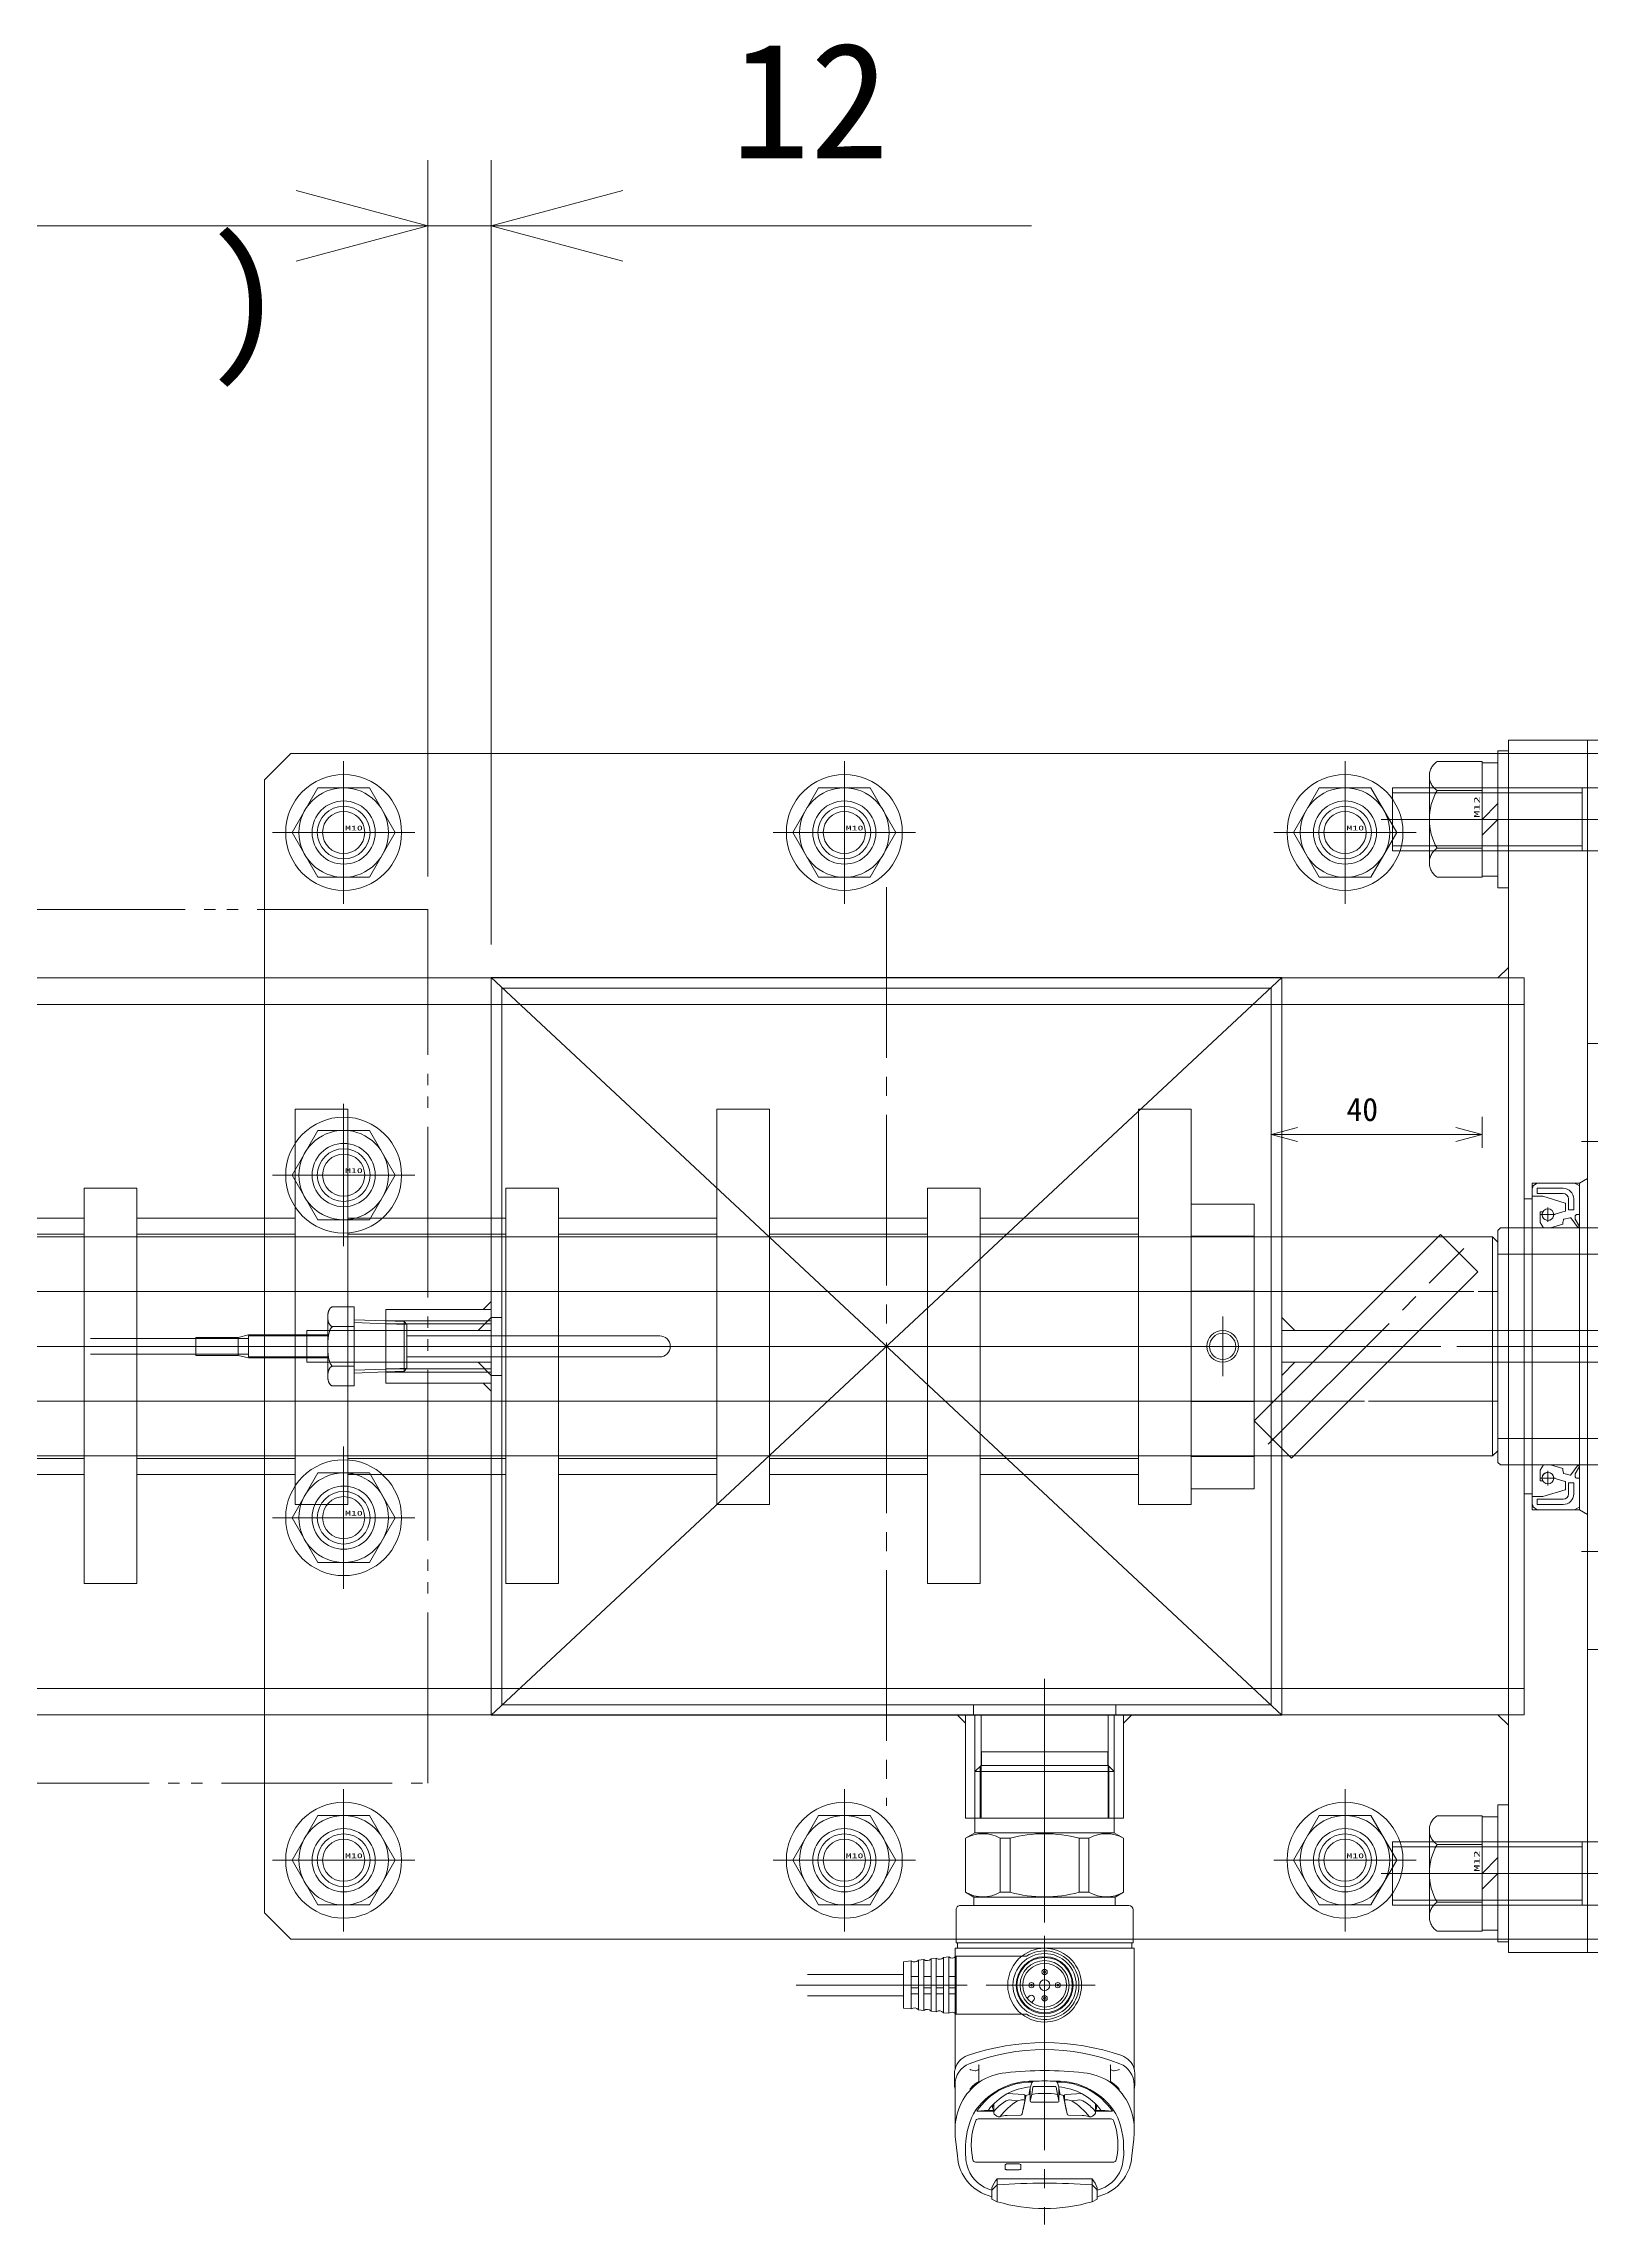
# Model space of a CAD drawing. Units: millimetres at full size. Extents: x -19442 to 19442, y -5866 to 5866.
# Drawn here: x -13911.1 to -13617.4, y 2082.6 to 2496.4 of the extents above; entities that cross this region are included whole.
import ezdxf
from ezdxf.enums import TextEntityAlignment as Align

# ---------------------------------------------------------------- set-up
doc = ezdxf.new("R2010")
doc.units = ezdxf.units.MM
doc.header["$LTSCALE"] = 3.6
doc.linetypes.add('CHAIN2', pattern=[12, 9, -1, 1, -1])
doc.linetypes.add('DOUBLE_CHAIN2', pattern=[12.8, 9, -1, 0.6, -0.6, 0.6, -1])
for name, color, linetype, lineweight in [('0-2_06_PHANTOM', 2, 'DOUBLE_CHAIN2', 9), ('0-3_04_HIDDEN', 7, 'Continuous', 9), ('0-4_05_CENTER', 2, 'CHAIN2', 9), ('0-5_08_DIM', 3, 'Continuous', 9), ('0-6_0', 2, 'Continuous', 9), ('0-7_10_DRAFT', 1, 'Continuous', 9)]:
    doc.layers.add(name, color=color, linetype=linetype, lineweight=lineweight)
doc.styles.add('ＭＳ ゴシック', font='')
doc.styles.get('ＭＳ ゴシック').set_extended_font_data('MS Gothic')

# ---------------------------------------------------------------- blocks, each defined once
blk = doc.blocks.new('A$C16462A1F_1')
at = {"layer": '0-3_04_HIDDEN'}
for p, q in [((-13.5, 2), (-13.5, 0)), ((-13.22, 0), (-13.22, -19.5)), ((-12.058, 0), (-12.058, -19.5)), ((12.059, 0), (12.059, -19.5)), ((13.221, 0), (13.221, -19.5)), ((13.5, 2), (13.5, 0))]:
    blk.add_line(p, q, dxfattribs=at)
at = {"layer": '0-4_05_CENTER'}
blk.add_line((0, -22.833), (0, 6.95), dxfattribs=at)
at = {"layer": '0-6_0', "color": 3}
for points in [[(-15, 0), (-16.5, 0), (-15, -1.5)], [(15, 0), (16.5, 0), (15, -1.5)]]:
    blk.add_lwpolyline(points, close=True, dxfattribs=at)
at = {"layer": '0-6_0', "color": 134}
blk.add_lwpolyline([(-15, 0), (15, 0), (15, -19.5), (-15, -19.5)], close=True, dxfattribs=at)
at = {"layer": '0-7_10_DRAFT'}
blk.add_line((0, 0), (0, -19.5), dxfattribs=at)
blk = doc.blocks.new('A$C134A5B0D_1')
at = {"layer": '0-3_04_HIDDEN'}
for p, q in [((-5.5, 2), (-5.5, 0)), ((-4.864, 0), (-4.864, -20)), ((-4.283, 0), (-4.283, -20)), ((4.283, 0), (4.283, -20)), ((4.864, 0), (4.864, -20)), ((5.5, 2), (5.5, 0))]:
    blk.add_line(p, q, dxfattribs=at)
at = {"layer": '0-4_05_CENTER'}
blk.add_line((0, -21.572), (0, 4.359), dxfattribs=at)
at = {"layer": '0-6_0', "color": 3}
for points in [[(-7, 0), (-8.5, 0), (-7, -1.5)], [(7, 0), (8.5, 0), (7, -1.5)]]:
    blk.add_lwpolyline(points, close=True, dxfattribs=at)
at = {"layer": '0-6_0', "color": 134}
blk.add_lwpolyline([(-7, 0), (7, 0), (7, -20), (-7, -20)], close=True, dxfattribs=at)
blk = doc.blocks.new('A$C757C1326_1')
at = {"layer": '0-3_04_HIDDEN'}
for p, q in [((1318, 112.5), (1285, 112.5)), ((1049, -69.9), (1049, 69.9)), ((1285, 69.9), (1288, 69.9)), ((1288, 69.9), (1288, -69.9)), ((4, 64.9), (1288, 64.9)), ((1298.5, 31), (1300, 31.866)), ((1289.5, 28), (1288, 28)), ((1289.5, -28), (1288, -28)), ((1298.5, -31), (1300, -31.866)), ((4, -64.9), (1288, -64.9)), ((1285, -69.9), (1288, -69.9)), ((1318, -112.5), (1285, -112.5))]:
    blk.add_line(p, q, dxfattribs=at)
for points in [[(1092, 70), (1242, 70), (1242, -70), (1092, -70)], [(1094, 68), (1240, 68), (1240, -68), (1094, -68)], [(1092, 3), (1057, 3), (1057, -3), (1092, -3)], [(1242, 3), (1357, 3), (1357, -3), (1242, -3)]]:
    blk.add_lwpolyline(points, close=True, dxfattribs=at)
for points in [[(1298.5, 31), (1289.5, 31), (1289.5, 0)], [(1298.5, -31), (1289.5, -31), (1289.5, 0)]]:
    blk.add_lwpolyline(points, dxfattribs=at)
for centre in [(1064, 32.5), (1064, -32.5)]:
    blk.add_circle(centre, 6, dxfattribs=at)
at = {"layer": '0-4_05_CENTER'}
for p, q in [((1064, 87.162), (1064, 107.838)), ((1159, 87.162), (1159, 107.838)), ((1254, 87.162), (1254, 107.838)), ((1306.997, 100), (1277.623, 100)), ((1074.338, 97.5), (1053.662, 97.5)), ((1169.338, 97.5), (1148.662, 97.5)), ((1264.338, 97.5), (1243.662, 97.5)), ((1167, 87.159), (1167, -87.159)), ((1064, 22.162), (1064, 42.838)), ((1074.338, 32.5), (1053.662, 32.5)), ((-13.598, 0), (1372.498, 0)), ((1064, -42.838), (1064, -22.162)), ((1074.338, -32.5), (1053.662, -32.5)), ((1064, -107.838), (1064, -87.162)), ((1159, -107.838), (1159, -87.162)), ((1254, -107.838), (1254, -87.162)), ((1074.338, -97.5), (1053.662, -97.5)), ((1169.338, -97.5), (1148.662, -97.5)), ((1264.338, -97.5), (1243.662, -97.5)), ((1306.997, -100), (1277.623, -100))]:
    blk.add_line(p, q, dxfattribs=at)
at = {"layer": '0-6_0', "color": 134}
for p, q in [((9, 69.9), (1285, 69.9)), ((9, -69.9), (1285, -69.9))]:
    blk.add_line(p, q, dxfattribs=at)
at = {"layer": '0-6_0', "color": 3}
for p, q in [((1092, -70), (1242, 70)), ((1092, 70), (1242, -70))]:
    blk.add_line(p, q, dxfattribs=at)
at = {"layer": '0-6_0', "color": 134}
for points in [[(1049, 69.9), (1049, 107.5), (1054, 112.5), (1285, 112.5)], [(1285, -112.5), (1054, -112.5), (1049, -107.5), (1049, -69.9)]]:
    blk.add_lwpolyline(points, dxfattribs=at)
blk.add_lwpolyline([(1300, 115), (1285, 115), (1285, -115), (1300, -115)], close=True, dxfattribs=at)
at = {"layer": '0-6_0', "color": 3}
for points in [[(1285, 69.9), (1283, 69.9), (1285, 71.9)], [(1092, 3), (1089.5, 3), (1092, 5.5)], [(1242, 3), (1244.5, 3), (1242, 5.5)], [(1092, -3), (1089.5, -3), (1092, -5.5)], [(1242, -3), (1244.5, -3), (1242, -5.5)], [(1285, -69.9), (1283, -69.9), (1285, -71.9)]]:
    blk.add_lwpolyline(points, close=True, dxfattribs=at)
at = {"layer": '0-6_0', "color": 134}
for centre in [(1064, 97.5), (1159, 97.5), (1254, 97.5), (1064, -97.5), (1159, -97.5), (1254, -97.5)]:
    blk.add_circle(centre, 6, dxfattribs=at)
at = {"layer": '0-7_10_DRAFT'}
blk.add_line((1298.5, 31), (1298.5, -31), dxfattribs=at)
at = {"layer": '0-3_04_HIDDEN', "rotation": 270}
blk.add_blockref('A$C134A5B0D_1', (1092, 0), dxfattribs=at)
at = {"layer": '0-6_0'}
blk.add_blockref('A$C16462A1F_1', (1197, -70), dxfattribs=at)
blk = doc.blocks.new('10b_1')
at = {"layer": '0-6_0', "color": 134, "linetype": 'CHAIN2'}
for p, q in [((0, -13.512), (0, 13.512)), ((13.512, 0), (-13.512, 0))]:
    blk.add_line(p, q, dxfattribs=at)
at = {"layer": '0-6_0', "color": 134}
for q in [(-9.8, 0), (4.9, 8.487)]:
    blk.add_line((-4.9, 8.487), q, dxfattribs=at)
for points in [[(4.9, -8.487), (9.8, 0), (4.9, 8.487)], [(-9.8, 0), (-4.9, -8.487), (4.9, -8.487)]]:
    blk.add_lwpolyline(points, dxfattribs=at)
for radius in [11, 8.487, 5, 4]:
    blk.add_circle((0, 0), radius, dxfattribs=at)
at = {"layer": '0-7_10_DRAFT', "style": 'ＭＳ ゴシック', "width": 1.8}
blk.add_text('M10', height=0.9164, dxfattribs=at).set_placement((0.256, 0.117), align=Align.BOTTOM_LEFT)
blk = doc.blocks.new('AE2561A0a_1')
at = {"layer": '0-3_04_HIDDEN', "color": 2}
for p, q in [((0, 30.438), (0, 25.1)), ((0.979, 30.989), (0.055, 30.528)), ((0.979, 30.989), (0.055, 30.528)), ((7.969, 31), (1.024, 31)), ((7.969, 31), (1.024, 31)), ((8.05, 29), (3.107, 29)), ((0.1, 25), (0.553, 25)), ((2.673, 25.743), (2.673, 27.095)), ((4.9, 25), (2.736, 25.65)), ((2.74, 27.189), (6.984, 28.494)), ((4.625, 25), (7.375, 25)), ((6, 26.375), (6, 23.625)), ((7.4, 25.52), (6.97, 25.52)), ((7.017, 28.5), (8.9, 28.5)), ((7.5, 23.545), (7.5, 25.42)), ((1.767, 24.416), (2.959, 24.135)), ((1.767, -24.416), (2.959, -24.135)), ((6, -26.375), (6, -23.625)), ((7.5, -23.545), (7.5, -25.42)), ((0, -30.438), (0, -25.1)), ((0.1, -25), (0.553, -25)), ((2.673, -25.743), (2.673, -27.095)), ((4.9, -25), (2.736, -25.65)), ((2.74, -27.189), (6.984, -28.494)), ((4.625, -25), (7.375, -25)), ((7.4, -25.52), (6.97, -25.52)), ((7.017, -28.5), (8.9, -28.5)), ((0.979, -30.989), (0.055, -30.528)), ((0.979, -30.989), (0.055, -30.528)), ((7.969, -31), (1.024, -31)), ((7.969, -31), (1.024, -31)), ((8.05, -29), (3.107, -29))]:
    blk.add_line(p, q, dxfattribs=at)
for points in [[(0, 30.438), (0, 25.1), (0, 22.5)], [(3.107, 30), (8.05, 30), (8.05, 29)], [(8.76, 30.5), (8.724, 30.5), (8.026, 30.982)], [(8.76, 30.5), (8.724, 30.5), (8.026, 30.982)], [(9, 28.6), (9, 30), (8.86, 30.215), (8.86, 30.4)], [(9, 22.5), (9, 28.6), (9, 30), (8.86, 30.215), (8.86, 30.4)], [(2.107, 28), (2.107, 25.885), (1.107, 25.885), (1.107, 28)], [(0.803, 24.75), (0.803, 24.171), (0, 22.775), (0.292, 22.5), (1.649, 24.382)], [(3.049, 24.03), (3.173, 23.491), (3.173, 23.162)], [(3.173, 23.162), (5.5, 22.5), (6.837, 22.5), (7.484, 23.49)], [(0.803, -24.75), (0.803, -24.171), (0, -22.775), (0.292, -22.5), (1.649, -24.382)], [(0, -30.438), (0, -25.1), (0, -22.5)], [(3.049, -24.03), (3.173, -23.491), (3.173, -23.162)], [(3.173, -23.162), (5.5, -22.5), (6.837, -22.5), (7.484, -23.49)], [(9, -22.5), (9, -28.6), (9, -30), (8.86, -30.215), (8.86, -30.4)], [(2.107, -28), (2.107, -25.885), (1.107, -25.885), (1.107, -28)], [(9, -28.6), (9, -30), (8.86, -30.215), (8.86, -30.4)], [(3.107, -30), (8.05, -30), (8.05, -29)], [(8.76, -30.5), (8.724, -30.5), (8.026, -30.982)], [(8.76, -30.5), (8.724, -30.5), (8.026, -30.982)]]:
    blk.add_lwpolyline(points, dxfattribs=at)
for centre in [(6, 25), (6, -25)]:
    blk.add_circle(centre, 1.1, dxfattribs=at)
for centre, radius, start, end in [((0.1, 30.438), 0.1, 116.56505, 180), ((0.1, 30.438), 0.1, 116.56505, 180), ((1.024, 30.9), 0.1, 90, 116.56505), ((1.024, 30.9), 0.1, 90, 116.56505), ((3.107, 28), 2, 90, 180), ((3.107, 28), 1, 90, 180), ((7.969, 30.9), 0.1, 55.38044, 90), ((7.969, 30.9), 0.1, 55.38044, 90), ((8.76, 30.4), 0.1, 0, 90), ((8.76, 30.4), 0.1, 0, 90), ((0.1, 25.1), 0.1, 180, 270), ((0.553, 24.75), 0.25, 0, 90), ((2.773, 27.095), 0.1, 109.21481, 180), ((2.773, 25.743), 0.1, 180, 248.66025), ((6, 25), 1.1, 180, 28.18847), ((7.017, 28.4), 0.1, 90, 109.21481), ((7.4, 25.42), 0.1, 360, 90), ((8.9, 28.6), 0.1, 270, 0), ((1.73, 24.323), 0.1, 67.88461, 144.21845), ((2.902, 23.996), 0.15, 12.98752, 67.88461), ((7.4, 23.545), 0.1, 326.87019, 0), ((0.553, -24.75), 0.25, 270, 0), ((1.73, -24.323), 0.1, 215.78155, 292.11539), ((2.902, -23.996), 0.15, 292.11539, 347.01248), ((6, -25), 1.1, 331.81153, 180), ((7.4, -23.545), 0.1, 360, 33.12981), ((0.1, -25.1), 0.1, 90, 180), ((3.107, -28), 2, 180, 270), ((3.107, -28), 1, 180, 270), ((2.773, -25.743), 0.1, 111.33975, 180), ((2.773, -27.095), 0.1, 180, 250.78519), ((7.017, -28.4), 0.1, 250.78519, 270), ((7.4, -25.42), 0.1, 270, 0), ((8.9, -28.6), 0.1, 360, 90), ((0.1, -30.438), 0.1, 180, 243.43495), ((0.1, -30.438), 0.1, 180, 243.43495), ((1.024, -30.9), 0.1, 243.43495, 270), ((1.024, -30.9), 0.1, 243.43495, 270), ((7.969, -30.9), 0.1, 270, 304.61956), ((7.969, -30.9), 0.1, 270, 304.61956), ((8.76, -30.4), 0.1, 270, 360), ((8.76, -30.4), 0.1, 270, 0)]:
    blk.add_arc(centre, radius, start, end, dxfattribs=at)
at = {"layer": '0-7_10_DRAFT'}
for p, q in [((9, 22.5), (0, 22.5)), ((0, 0), (9, 0)), ((9, -22.5), (0, -22.5))]:
    blk.add_line(p, q, dxfattribs=at)
blk = doc.blocks.new('OP-75722c_1')
at = {"layer": '0-3_04_HIDDEN', "color": 2}
blk.add_arc((0, 0), 7, 218.2132, 321.7868, dxfattribs=at)
at = {"layer": '0-4_05_CENTER'}
for p, q in [((0, -47.12), (0, 9.586)), ((9.36, 0), (-9.36, 0))]:
    blk.add_line(p, q, dxfattribs=at)
at = {"layer": '0-6_0'}
for p, q in [((-5.5, -16.8), (-5.5, -3.464)), ((5.5, -16.8), (5.5, -3.464)), ((5.5, -16.8), (-5.5, -16.8)), ((5.342, -18.175), (-5.356, -18.175)), ((-5.251, -19.175), (-5.356, -18.175)), ((5.227, -19.175), (-5.251, -19.175)), ((5.069, -20.55), (-5.106, -20.55)), ((-5.001, -21.55), (-5.106, -20.55)), ((-1.65, -16.8), (-1.65, -18.175)), ((-1.65, -19.175), (-1.65, -20.55)), ((0.5, -16.8), (0.5, -18.175)), ((0.5, -19.175), (0.5, -20.55)), ((1.65, -16.8), (1.65, -18.175)), ((1.65, -19.175), (1.65, -20.55)), ((5.069, -20.55), (4.954, -21.55)), ((5.342, -18.175), (5.227, -19.175)), ((4.954, -21.55), (-5.001, -21.55)), ((4.796, -22.925), (-4.857, -22.925)), ((-4.752, -23.925), (-4.857, -22.925)), ((4.681, -23.925), (-4.752, -23.925)), ((-1.65, -21.55), (-1.65, -22.925)), ((-1.65, -23.925), (-1.65, -25.3)), ((0.5, -21.55), (0.5, -22.925)), ((0.5, -23.925), (0.5, -25.3)), ((1.65, -21.55), (1.65, -22.925)), ((1.65, -23.925), (1.65, -25.3)), ((4.796, -22.925), (4.681, -23.925)), ((4.522, -25.3), (-4.607, -25.3)), ((-4.45, -26.8), (-4.607, -25.3)), ((-2, -26.8), (-4.45, -26.8)), ((-2, -26.8), (-2, -44.997)), ((-2, -26.8), (2, -26.8)), ((2, -26.8), (2, -44.997)), ((2, -26.8), (4.35, -26.8)), ((4.522, -25.3), (4.35, -26.8))]:
    blk.add_line(p, q, dxfattribs=at)
for centre, radius, start, end in [((0, 0), 7, 321.7868, 218.2132), ((0, 0), 6.5, 327.79579, 212.20421), ((-6.146, -17.563), 1, 322.26274, 49.72547), ((-5.897, -19.938), 1, 322.26274, 49.72547), ((5.865, -19.945), 1, 129.64881, 217.23081), ((6.138, -17.57), 1, 129.64881, 217.23081), ((-5.648, -22.313), 1, 322.26274, 49.72547), ((-5.398, -24.688), 1, 322.26274, 49.72547), ((5.319, -24.695), 1, 129.64881, 217.23081), ((5.592, -22.32), 1, 129.64881, 217.23081)]:
    blk.add_arc(centre, radius, start, end, dxfattribs=at)
blk = doc.blocks.new('HTK1611a_1')
at = {"layer": '0-2_06_PHANTOM'}
for p, q in [((6.03, 5.06), (0, 4.849)), ((0, 4.299), (6.03, 4.51)), ((6.03, 7.506), (6.03, -7.506)), ((6.03, 7.506), (10.03, 7.506)), ((11.029, 5.711), (11.03, -5.629)), ((10.03, 3.753), (6.03, 3.753)), ((28.03, 1.7), (28.03, -1.7)), ((36.03, 1.5), (56.03, 1.5)), ((10.03, -3.753), (6.03, -3.753)), ((36.03, -1.5), (56.03, -1.5)), ((0, -4.849), (6.03, -5.06)), ((0.001, -4.299), (6.03, -4.51)), ((6.03, -7.506), (10.03, -7.506))]:
    blk.add_line(p, q, dxfattribs=at)
for points in [[(11.021, 5.874), (11.015, 5.955), (11.006, 6.035), (10.996, 6.115), (10.984, 6.193), (10.97, 6.271), (10.954, 6.347), (10.936, 6.422), (10.917, 6.496), (10.896, 6.567), (10.873, 6.637), (10.849, 6.705), (10.823, 6.771), (10.796, 6.835), (10.767, 6.897), (10.737, 6.956), (10.706, 7.013), (10.673, 7.067), (10.639, 7.118), (10.604, 7.166), (10.567, 7.212), (10.53, 7.254), (10.492, 7.294), (10.453, 7.33), (10.413, 7.363), (10.372, 7.392), (10.331, 7.419), (10.289, 7.442), (10.246, 7.461), (10.204, 7.477), (10.161, 7.49), (10.117, 7.498), (10.074, 7.504), (10.03, 7.506)], [(10.03, 3.753), (10.074, 3.755), (10.117, 3.76), (10.161, 3.769), (10.204, 3.781), (10.246, 3.797), (10.289, 3.817), (10.331, 3.84), (10.372, 3.866), (10.413, 3.896), (10.453, 3.929), (10.492, 3.965), (10.53, 4.004), (10.567, 4.047), (10.604, 4.092), (10.639, 4.141), (10.673, 4.192), (10.706, 4.246), (10.737, 4.302), (10.767, 4.361), (10.796, 4.423), (10.823, 4.487), (10.849, 4.553), (10.873, 4.621), (10.896, 4.691), (10.917, 4.763), (10.936, 4.836), (10.954, 4.911), (10.97, 4.987), (10.984, 5.065), (10.996, 5.144), (11.006, 5.223), (11.015, 5.303), (11.021, 5.384), (11.026, 5.466), (11.029, 5.547), (11.03, 5.629), (11.029, 5.711), (11.026, 5.793), (11.021, 5.874)], [(11.021, 0.49), (11.015, 0.652), (11.006, 0.812), (10.996, 0.971), (10.984, 1.128), (10.97, 1.284), (10.954, 1.436), (10.936, 1.586), (10.917, 1.733), (10.896, 1.876), (10.873, 2.016), (10.849, 2.153), (10.823, 2.285), (10.796, 2.412), (10.767, 2.535), (10.737, 2.654), (10.706, 2.767), (10.673, 2.875), (10.639, 2.977), (10.604, 3.074), (10.567, 3.165), (10.53, 3.25), (10.492, 3.329), (10.453, 3.401), (10.413, 3.467), (10.372, 3.526), (10.331, 3.579), (10.289, 3.625), (10.246, 3.664), (10.204, 3.696), (10.161, 3.721), (10.117, 3.738), (10.074, 3.749), (10.03, 3.753)], [(10.03, -3.753), (10.074, -3.749), (10.117, -3.738), (10.161, -3.721), (10.204, -3.696), (10.246, -3.664), (10.289, -3.625), (10.331, -3.579), (10.372, -3.526), (10.413, -3.467), (10.453, -3.401), (10.492, -3.329), (10.53, -3.25), (10.567, -3.165), (10.604, -3.074), (10.639, -2.977), (10.673, -2.875), (10.706, -2.767), (10.737, -2.654), (10.767, -2.535), (10.796, -2.412), (10.823, -2.285), (10.849, -2.153), (10.873, -2.016), (10.896, -1.876), (10.917, -1.733), (10.936, -1.586), (10.954, -1.436), (10.97, -1.284), (10.984, -1.128), (10.996, -0.971), (11.006, -0.812), (11.015, -0.652), (11.021, -0.49), (11.026, -0.327), (11.029, -0.164), (11.03, 0), (11.029, 0.164), (11.026, 0.327), (11.021, 0.49)], [(11.03, 2.2), (26.03, 2.2), (28.03, 1.7), (36.03, 1.7), (36.03, -1.7), (28.03, -1.7), (26.03, -2.2), (11.03, -2.2)], [(11.021, -5.384), (11.015, -5.303), (11.006, -5.223), (10.996, -5.144), (10.984, -5.065), (10.97, -4.987), (10.954, -4.911), (10.936, -4.836), (10.917, -4.763), (10.896, -4.691), (10.873, -4.621), (10.849, -4.553), (10.823, -4.487), (10.796, -4.423), (10.767, -4.361), (10.737, -4.302), (10.706, -4.246), (10.673, -4.192), (10.639, -4.141), (10.604, -4.092), (10.567, -4.047), (10.53, -4.004), (10.492, -3.965), (10.453, -3.929), (10.413, -3.896), (10.372, -3.866), (10.331, -3.84), (10.289, -3.817), (10.246, -3.797), (10.204, -3.781), (10.161, -3.769), (10.117, -3.76), (10.074, -3.755), (10.03, -3.753)], [(10.03, -7.506), (10.074, -7.504), (10.117, -7.498), (10.161, -7.49), (10.204, -7.477), (10.246, -7.461), (10.289, -7.442), (10.331, -7.419), (10.372, -7.392), (10.413, -7.363), (10.453, -7.33), (10.492, -7.294), (10.53, -7.254), (10.567, -7.212), (10.604, -7.166), (10.639, -7.118), (10.673, -7.067), (10.706, -7.013), (10.737, -6.956), (10.767, -6.897), (10.796, -6.835), (10.823, -6.771), (10.849, -6.705), (10.873, -6.637), (10.896, -6.567), (10.917, -6.496), (10.936, -6.422), (10.954, -6.347), (10.97, -6.271), (10.984, -6.193), (10.996, -6.115), (11.006, -6.035), (11.015, -5.955), (11.021, -5.874), (11.026, -5.793), (11.029, -5.711), (11.03, -5.629), (11.029, -5.547), (11.026, -5.466), (11.021, -5.384)]]:
    blk.add_lwpolyline(points, dxfattribs=at)
at = {"layer": '0-3_04_HIDDEN', "color": 2}
for p, q in [((-3.97, 4.16), (-3.97, -4.16)), ((-3.468, 4.728), (-3.968, 4.178)), ((-3.968, 4.16), (0, 4.299)), ((-3.47, 4.728), (-3.47, -4.728)), ((0, 4.849), (-3.468, 4.728)), ((-51.97, 2), (-3.97, 2)), ((26.03, 1.5), (36.03, 1.5)), ((-51.97, -2), (-3.97, -2)), ((11.03, -2), (26.03, -2)), ((26.03, -1.5), (36.03, -1.5)), ((-3.968, -4.16), (-3.468, -4.71)), ((-3.968, -4.16), (0.001, -4.299)), ((-3.468, -4.728), (0, -4.849))]:
    blk.add_line(p, q, dxfattribs=at)
blk.add_lwpolyline([(11.029, 2), (26.03, 2), (26.03, -2)], dxfattribs=at)
blk.add_arc((-51.97, 0), 2, 90, 270, dxfattribs=at)
at = {"layer": '0-4_05_CENTER'}
blk.add_line((-55.97, 0), (58.026, 0), dxfattribs=at)
at = {"layer": '0-7_10_DRAFT'}
blk.add_line((0, 4.849), (0, -4.849), dxfattribs=at)
blk = doc.blocks.new('GP-M＊＊Ta_1')
at = {"layer": '0-4_05_CENTER'}
for p, q in [((0, -12.6), (0, 77.091)), ((8.5, 31.7), (-8.5, 31.7))]:
    blk.add_line(p, q, dxfattribs=at)
at = {"layer": '0-6_0'}
for p, q in [((-11.437, 71.355), (-10, 71.893)), ((-10, 72.277), (-9, 72.79)), ((-10, 72.277), (-10, 71.893)), ((-10, 70.158), (-10, 71.893)), ((-9, 72.79), (-9, 68.449)), ((-9, 71.112), (-9, 71.112)), ((9, 72.79), (9, 68.449)), ((10, 72.277), (9, 72.79)), ((10, 72.277), (10, 71.893)), ((10, 70.158), (10, 71.893)), ((11.437, 71.355), (10, 71.893)), ((-9, 68.449), (0, 68.449)), ((0, 68.449), (9, 68.449)), ((4.5, 66.502), (4.5, 65.847)), ((7.2, 66.721), (4.8, 66.721)), ((7.5, 66.502), (7.5, 65.847)), ((-16.898, 60.922), (-16.55, 64.103)), ((13.105, 65.275), (-13.105, 65.275)), ((7.2, 65.628), (4.8, 65.628)), ((7.2, 65.628), (4.8, 65.628)), ((16.898, 60.922), (16.55, 64.103)), ((-17, 59.361), (-17, 51.406)), ((17, 59.361), (17, 51.406)), ((-10.671, 55.623), (-12.871, 55.623)), ((-10.671, 55.411), (-12.871, 55.623)), ((-12.611, 57.072), (12.611, 57.072)), ((-10, 55.623), (-10.671, 55.623)), ((-10, 55.476), (-10.671, 55.411)), ((-9.652, 55.623), (-10, 55.623)), ((-9.652, 55.509), (-10, 55.476)), ((-9.874, 54.797), (-9.81, 54.452)), ((-9.652, 54.23), (-9.652, 55.893)), ((-7.118, 56.427), (-4.522, 56.337)), ((-4.285, 56.136), (-3.777, 53.629)), ((-3.579, 52.828), (-4.093, 55.328)), ((2.526, 53.872), (-2.526, 53.872)), ((3.579, 52.828), (4.093, 55.328)), ((4.285, 56.136), (3.777, 53.629)), ((7.118, 56.427), (4.522, 56.337)), ((9.652, 54.23), (9.652, 55.893)), ((9.652, 55.623), (10, 55.623)), ((9.652, 55.509), (10, 55.476)), ((9.874, 54.797), (9.81, 54.452)), ((10, 55.623), (10.671, 55.623)), ((10, 55.476), (10.671, 55.411)), ((10.671, 55.411), (12.871, 55.623)), ((10.671, 55.623), (12.871, 55.623)), ((-17.1, 48.542), (-17.1, 50.479)), ((-17, 50.587), (-17, 51.406)), ((-12.499, 47.001), (-12.499, 49.966)), ((-4.074, 52.435), (-7, 52.262)), ((-5.154, 53.643), (-6.216, 53.497)), ((-3.774, 52.52), (-3.774, 53.603)), ((-3.681, 52.589), (-3.774, 53.026)), ((-2.865, 52.439), (-3.656, 52.614)), ((-2.912, 52.171), (-2.726, 51.235)), ((-2.726, 53.673), (-2.726, 51.237)), ((-2.425, 52.442), (-2.726, 53.672)), ((-2.726, 51.235), (-2.682, 51.014)), ((-2.682, 51.014), (-2.434, 50.212)), ((-2.425, 52.442), (-2.204, 51.076)), ((2.425, 52.442), (2.204, 51.076)), ((2.425, 52.442), (2.726, 53.672)), ((2.682, 51.014), (2.434, 50.212)), ((2.726, 51.235), (2.682, 51.014)), ((2.726, 53.672), (2.726, 51.235)), ((2.912, 52.171), (2.726, 51.235)), ((2.865, 52.439), (3.656, 52.614)), ((3.681, 52.589), (3.774, 53.026)), ((3.774, 52.52), (3.774, 53.603)), ((4.074, 52.435), (7, 52.262)), ((5.154, 53.643), (6.216, 53.497)), ((12.5, 47.001), (12.5, 49.966)), ((17, 51.406), (17, 50.587)), ((17.1, 48.542), (17.1, 50.479)), ((-17, 47.615), (-17, 24.75)), ((-13.179, 47.95), (-14.045, 47.768)), ((-12.62, 47.748), (-13.058, 47.938)), ((12.62, 47.748), (13.059, 47.938)), ((13.18, 47.95), (14.045, 47.768)), ((17, 47.615), (17, 24.75)), ((2.479, 35.028), (2.086, 34.634)), ((2.934, 33.786), (3.328, 34.179)), ((-16.55, 24.7), (-16.95, 24.7)), ((-16.8, 17.4), (-16.8, 23.65)), ((-16.75, 23.7), (-16.55, 23.7)), ((16.55, 24.7), (-16.55, 24.7)), ((-16.55, 24.7), (-16.55, 23.7)), ((-16.55, 23.7), (16.55, 23.7)), ((16.95, 24.7), (16.55, 24.7)), ((16.55, 24.7), (16.55, 23.7)), ((16.55, 23.7), (16.75, 23.7)), ((16.8, 17.4), (16.8, 23.65)), ((-13.4, 16.6), (-16, 16.6)), ((13.4, 16.6), (-13.4, 16.6)), ((-13.4, 16.6), (-13.4, 15)), ((16, 16.6), (13.4, 16.6)), ((13.4, 16.6), (13.4, 15)), ((-13.4, 15), (-15, 14.076)), ((-15, 3.827), (-15, 14.076)), ((13.4, 15), (-13.4, 15)), ((-8.422, 3.827), (-8.422, 14.076)), ((-8.422, 14.076), (-6.538, 14.076)), ((-6.538, 14.076), (-6.538, 3.827)), ((6.538, 14.076), (6.538, 3.827)), ((6.538, 14.076), (8.422, 14.076)), ((8.422, 14.076), (8.422, 3.827)), ((13.4, 15), (15, 14.076)), ((15, 3.827), (15, 14.076)), ((-13.22, 2.8), (-15, 3.827)), ((-13.221, 0), (13.221, 0)), ((13.22, 2.8), (-13.22, 2.8)), ((-13.22, 0), (-13.22, 2.8)), ((-6.538, 3.827), (-8.422, 3.827)), ((8.422, 3.827), (6.538, 3.827)), ((13.22, 2.8), (15, 3.827)), ((13.22, 2.8), (13.221, 0))]:
    blk.add_line(p, q, dxfattribs=at)
for centre, radius in [((0, 31.7), 6), ((0, 31.7), 5.398), ((0, 31.7), 5.25), ((0, 31.7), 4.65), ((0, 31.7), 4.15), ((0, 34.2), 0.5), ((0, 34.2), 0.203), ((-2.5, 31.7), 0.5), ((-2.5, 31.7), 0.203), ((0, 31.7), 1), ((0, 29.2), 0.5), ((0, 29.2), 0.203), ((2.5, 31.7), 0.5), ((2.5, 31.7), 0.203)]:
    blk.add_circle(centre, radius, dxfattribs=at)
for centre, radius, start, end in [((-8.086, 63.563), 8.482, 113.27384, 176.35457), ((-8.353, 64.19), 6.617, 104.40955, 158.85565), ((-6.448, 73.183), 4.392, 216.03051, 234.48358), ((0, 42.316), 31.775, 73.54641, 106.45359), ((6.448, 73.183), 4.392, 305.51642, 323.96949), ((8.353, 64.19), 6.617, 21.14435, 75.59045), ((8.086, 63.563), 8.482, 3.64543, 66.72616), ((-4.967, 63.486), 10.046, 162.08005, 182.83685), ((-4.5, 72.23), 5.878, 200.64403, 220.03508), ((0.001, 185.207), 115.949, 265.54789, 274.45132), ((4.679, 66.502), 0.179, 126.0666, 180), ((4.8, 66.336), 0.384, 90, 126.0666), ((7.2, 66.336), 0.384, 53.9334, 90), ((7.321, 66.502), 0.179, 0, 53.9334), ((4.5, 72.23), 5.878, 319.96492, 339.35597), ((4.967, 63.486), 10.046, 357.16315, 17.91995), ((-0.035, 62.607), 14.97, 178.5354, 205.81139), ((-0.711, 62.007), 13.2, 167.41217, 200.43885), ((-13.105, 64.775), 0.5, 90, 167.41217), ((4.679, 65.847), 0.179, 180, 233.9334), ((4.8, 66.013), 0.384, 233.9334, 270), ((7.2, 66.013), 0.384, 270, 306.0666), ((7.321, 65.847), 0.179, 306.0666, 0), ((0.711, 62.007), 13.2, 339.56115, 12.58783), ((13.105, 64.775), 0.5, 12.58783, 90), ((0.035, 62.607), 14.97, 334.18861, 1.4646), ((-7.175, 59.501), 9.826, 171.68637, 180.82011), ((-5.991, 59.019), 11.002, 180.42913, 234.21552), ((5.991, 59.019), 11.002, 305.78448, 359.57087), ((7.175, 59.501), 9.826, 359.17989, 8.31363), ((-2.392, 63.041), 13.114, 212.01798, 271.39962), ((-12.611, 57.572), 0.5, 200.43885, 270), ((-2.467, 62.615), 12.534, 213.90404, 270.47334), ((-1.84, 61.999), 11.017, 216.72492, 265.61967), ((-9.291, 54.864), 0.587, 127.97471, 186.57387), ((-9.323, 54.273), 0.577, 124.76881, 151.1454), ((-9.419, 54.503), 0.394, 187.4718, 199.51617), ((-9.149, 55.867), 0.504, 143.02743, 221.86319), ((-8.53, 55.413), 1.271, 88.69607, 143.45983), ((-2.449, 61.53), 9.277, 220.29746, 236.27862), ((-6.929, 61.303), 4.88, 251.20079, 267.78194), ((2.165, 65.064), 13.565, 218.15768, 237.34958), ((-6.489, 55.478), 2, 236.27862, 277.84176), ((-4.53, 56.087), 0.25, 11.46637, 88.00831), ((-4.376, 55.258), 0.292, 13.98093, 37.01951), ((-2.526, 53.672), 0.2, 90.00112, 180), ((2.392, 63.041), 13.114, 268.60038, 327.98202), ((2.467, 62.615), 12.534, 269.52666, 326.09596), ((2.526, 53.672), 0.2, 0, 89.99888), ((1.84, 61.999), 11.017, 274.38033, 323.27508), ((4.376, 55.258), 0.292, 142.98049, 166.01907), ((4.53, 56.087), 0.25, 91.99169, 168.53363), ((-2.165, 65.064), 13.565, 302.65042, 321.84232), ((6.489, 55.478), 2, 262.15824, 303.72138), ((6.929, 61.303), 4.88, 272.21806, 288.79921), ((2.449, 61.53), 9.277, 303.72138, 319.70254), ((8.53, 55.413), 1.271, 36.54017, 91.30393), ((9.149, 55.867), 0.504, 318.13681, 36.97257), ((9.291, 54.864), 0.587, 353.42613, 52.02529), ((9.323, 54.273), 0.577, 28.8546, 55.23119), ((9.419, 54.503), 0.394, 340.48383, 352.5282), ((12.611, 57.572), 0.5, 270, 339.56115), ((-12.751, 50.479), 4.349, 167.68925, 180), ((-12.726, 50.587), 4.274, 180, 248.52622), ((-13.494, 51.731), 0.72, 197.48586, 224.49855), ((-5.898, 59.4), 11.514, 225.22446, 235.01727), ((-12.362, 49.938), 0.141, 126.75994, 168.45598), ((-5.991, 60.319), 12.08, 237.82239, 263.42132), ((-3.408, 59.876), 6.473, 254.35794, 263.5525), ((-4.061, 54.111), 0.671, 263.66231, 282.82016), ((-4.079, 53.024), 0.589, 270.48294, 319.02547), ((-3.952, 53.641), 0.188, 282.16247, 335.20634), ((-3.893, 53.603), 0.12, 339.93516, 12.48534), ((-3.783, 52.784), 0.209, 315.43238, 12.1745), ((-2.634, 52.26), 0.292, 108.4253, 197.82144), ((-2.531, 51.398), 0.469, 114.52076, 129.61373), ((-2.052, 50.331), 0.4, 197.19949, 267.07648), ((-0.012, 66.265), 14.037, 260.10674, 279.99923), ((-2.006, 51.108), 0.2, 189.19693, 271.53215), ((0, 90.447), 40.568, 267.07242, 272.92758), ((0, -23.903), 74.838, 88.46785, 91.53215), ((2.006, 51.108), 0.2, 268.46785, 350.80307), ((2.052, 50.331), 0.4, 272.92352, 342.80051), ((2.634, 52.26), 0.292, 342.17856, 71.5747), ((2.531, 51.398), 0.469, 50.38627, 65.47924), ((3.783, 52.784), 0.209, 167.8255, 224.56762), ((4.079, 53.024), 0.589, 220.97453, 269.51706), ((3.893, 53.603), 0.12, 167.51466, 200.06484), ((3.952, 53.641), 0.188, 204.79366, 257.83753), ((4.061, 54.111), 0.671, 257.17984, 276.33769), ((3.408, 59.876), 6.473, 276.4475, 285.64206), ((5.991, 60.319), 12.08, 276.57868, 302.17761), ((12.362, 49.938), 0.141, 11.54402, 53.24006), ((5.899, 59.4), 11.514, 304.98273, 314.77554), ((13.495, 51.731), 0.72, 315.50145, 342.51414), ((12.726, 50.587), 4.274, 291.47378, 0), ((12.751, 50.479), 4.349, 0, 12.31075), ((-12.751, 48.542), 4.349, 180, 192.31075), ((-13.358, 48.63), 3.781, 195.57133, 250.33379), ((0, 82.936), 39.036, 248.52622, 291.47378), ((-13.981, 47.53), 0.246, 104.89924, 144.26185), ((-13.138, 47.755), 0.2, 66.52325, 101.91432), ((-12.699, 47.564), 0.2, 0, 66.52325), ((-12.058, 47.033), 0.442, 184.19981, 208.80915), ((0, 113.098), 65.198, 263.5049, 276.4951), ((12.059, 47.033), 0.442, 331.19085, 355.80019), ((12.7, 47.564), 0.2, 113.47675, 180), ((13.139, 47.755), 0.2, 78.08568, 113.47675), ((13.982, 47.53), 0.246, 35.73815, 75.10076), ((13.358, 48.63), 3.781, 289.66621, 344.42867), ((12.751, 48.542), 4.349, 347.68925, 0), ((0, 87.174), 44.574, 250.83864, 289.16136), ((2.51, 34.21), 0.6, 135, 315), ((-16.95, 24.75), 0.05, 180, 270), ((-16.75, 23.65), 0.05, 90, 180), ((16.75, 23.65), 0.05, 0, 90), ((16.95, 24.75), 0.05, 270, 0), ((-16, 17.4), 0.8, 180, 270), ((16, 17.4), 0.8, 270, 0), ((-11.711, 8.264), 6.678, 60.49588, 119.50412), ((0, -10.172), 25.115, 74.90981, 105.09019), ((11.711, 8.264), 6.678, 60.49588, 119.50412), ((-11.711, 9.64), 6.678, 240.49588, 299.50412), ((0, 28.076), 25.115, 254.90981, 285.09019), ((11.711, 9.64), 6.678, 240.49588, 299.50412)]:
    blk.add_arc(centre, radius, start, end, dxfattribs=at)
at = {"layer": '0-7_10_DRAFT'}
for p, q in [((-13.22, 0), (-13.22, -8.838)), ((-12.201, 0), (-12.201, -9.858)), ((12.2, -9.858), (12.2, 0)), ((13.22, 0), (13.22, -8.838)), ((-12.058, -10), (-13.22, -8.838)), ((13.221, -8.838), (-13.22, -8.838)), ((-12, -10), (12, -10)), ((12, -10), (12, -12.6)), ((12, -10), (12.058, -10)), ((12.058, -10), (13.22, -8.838)), ((12, -12.6), (-12, -12.6))]:
    blk.add_line(p, q, dxfattribs=at)
blk.add_lwpolyline([(-12.058, -10), (-12, -10), (-12, -12.6)], dxfattribs=at)
blk = doc.blocks.new('A$C7CA06694_1')
at = {"layer": '0-3_04_HIDDEN'}
for p in [(1067, 32.5), (1067, -32.5)]:
    blk.add_blockref('10b_1', p, dxfattribs=at)
at = {"layer": '0-3_04_HIDDEN', "xscale": -1}
for name, p in [('AE2561A0a_1', (1301.5, 0)), ('HTK1611a_1', (1075, 0))]:
    blk.add_blockref(name, p, dxfattribs=at)
at = {"layer": '0-6_0'}
for name, p in [('A$C757C1326_1', (3, 0)), ('10b_1', (1067, 97.5)), ('10b_1', (1162, 97.5)), ('10b_1', (1257, 97.5)), ('10b_1', (1067, -97.5)), ('10b_1', (1162, -97.5)), ('10b_1', (1257, -97.5))]:
    blk.add_blockref(name, p, dxfattribs=at)
for name, p, rotation in [('GP-M＊＊Ta_1', (1200, -89.5), 180), ('OP-75722c_1', (1200, -121.2), 270)]:
    blk.add_blockref(name, p, dxfattribs=dict(at, rotation=rotation))
blk = doc.blocks.new('A$C5D2D39D7_1')
at = {"layer": '0-4_05_CENTER'}
for p, q in [((-142.5, 87.162), (-142.5, 107.838)), ((-47.5, 87.162), (-47.5, 107.838)), ((47.5, 87.162), (47.5, 107.838)), ((-132.162, 97.5), (-152.838, 97.5)), ((-37.162, 97.5), (-57.838, 97.5)), ((57.838, 97.5), (37.162, 97.5)), ((-142.5, 22.162), (-142.5, 42.838)), ((-152.838, 32.5), (-132.162, 32.5)), ((-142.5, -42.838), (-142.5, -22.162)), ((-152.838, -32.5), (-132.162, -32.5)), ((-142.5, -107.838), (-142.5, -87.162)), ((-47.5, -107.838), (-47.5, -87.162)), ((47.5, -107.838), (47.5, -87.162)), ((-132.162, -97.5), (-152.838, -97.5)), ((-37.162, -97.5), (-57.838, -97.5)), ((57.838, -97.5), (37.162, -97.5))]:
    blk.add_line(p, q, dxfattribs=at)
blk = doc.blocks.new('A$C038C65EF_1')
at = {"layer": '0-3_04_HIDDEN'}
for p, q in [((-180, 101.5), (-165, 101.5)), ((-180, 88.5), (-165, 88.5)), ((-165, 82.6), (-168, 82.6)), ((-168, -82.6), (-168, 82.6)), ((-15, 82.6), (-12, 82.6)), ((-12, -82.6), (-12, 82.6)), ((-168, 77.6), (-12, 77.6)), ((-12, 44.891), (0, 44.891)), ((-12, 43.641), (0, 43.641)), ((-12, 34.141), (0, 34.141)), ((-168, 31), (-180, 31)), ((-12, 32.891), (0, 32.891)), ((-168, -31), (-180, -31)), ((-12, -32.891), (0, -32.891)), ((-12, -34.141), (0, -34.141)), ((-12, -43.641), (0, -43.641)), ((-12, -44.891), (0, -44.891)), ((-168, -77.6), (-12, -77.6)), ((-165, -82.6), (-168, -82.6)), ((-15, -82.6), (-12, -82.6))]:
    blk.add_line(p, q, dxfattribs=at)
at = {"layer": '0-4_05_CENTER'}
for p, q in [((-22.366, 100), (7.26, 100)), ((-157.634, 95), (-187.26, 95)), ((-16.143, 38.891), (4.119, 38.891)), ((6, 0), (-186.302, 0)), ((-16.143, -38.891), (4.119, -38.891)), ((-22.366, -100), (7.26, -100))]:
    blk.add_line(p, q, dxfattribs=at)
at = {"layer": '0-6_0', "color": 134}
for p, q in [((-15, 82.6), (-165, 82.6)), ((-135, 63.275), (-45, 63.275)), ((-135, 59.445), (-45, 59.445)), ((-150, -48.275), (-150, 48.275)), ((-30, 48.275), (-30, -48.275)), ((-45, -59.445), (-135, -59.445)), ((-45, -63.275), (-135, -63.275)), ((-15, -82.6), (-165, -82.6))]:
    blk.add_line(p, q, dxfattribs=at)
for points in [[(-180, 115), (-165, 115), (-165, -90), (-180, -90)], [(-15, -115), (0, -115), (0, 115), (-15, 115)]]:
    blk.add_lwpolyline(points, close=True, dxfattribs=at)
at = {"layer": '0-6_0', "color": 3}
for points in [[(-165, 82.6), (-163, 82.6), (-163, 82.6), (-165, 84.6)], [(-15, 82.6), (-17, 82.6), (-17, 82.6), (-15, 84.6)], [(-165, -82.6), (-163, -82.6), (-163, -82.6), (-165, -84.6)], [(-15, -82.6), (-17, -82.6), (-17, -82.6), (-15, -84.6)]]:
    blk.add_lwpolyline(points, close=True, dxfattribs=at)
at = {"layer": '0-6_0', "color": 134}
for centre, start, end in [((-135, 48.275), 90, 180), ((-45, 48.275), 0, 90), ((-135, 44.445), 90, 180), ((-45, 44.445), 0, 90), ((-135, -44.445), 180, 270), ((-45, -44.445), 270, 0), ((-135, -48.275), 180, 270), ((-45, -48.275), 270, 0)]:
    blk.add_arc(centre, 15, start, end, dxfattribs=at)
blk = doc.blocks.new('A$C501748FC_1')
at = {"layer": '0-3_04_HIDDEN'}
for p, q in [((-301, 20.785), (-301, -20.785)), ((-300, 17.5), (-2, 17.5)), ((-300, -17.5), (-2, -17.5))]:
    blk.add_line(p, q, dxfattribs=at)
at = {"layer": '0-3_04_HIDDEN', "color": 3}
for p, q in [((-317.892, 10.392), (-1548, 10.392)), ((-318.679, 10.392), (-304.537, 10.392)), ((-303.75, 10.392), (-300, 10.392)), ((-338.677, -10.392), (-1548, -10.392)), ((-339.463, -10.392), (-325.321, -10.392)), ((-324.534, -10.392), (-300, -10.392))]:
    blk.add_line(p, q, dxfattribs=at)
at = {"layer": '0-3_04_HIDDEN'}
for points in [[(-1548, 20.785), (-301, 20.785), (-300, 19.785), (-300, -19.785), (-301, -20.785), (-1548, -20.785), (-1550, -18.785), (-1550, 18.785)], [(-339.142, -21.213), (-303.787, 14.142), (-310.858, 21.213), (-346.213, -14.142)]]:
    blk.add_lwpolyline(points, close=True, dxfattribs=at)
at = {"layer": '0-4_05_CENTER'}
for p, q in [((-343.562, -18.562), (-306.438, 18.562)), ((-1560, 0), (4.867, 0))]:
    blk.add_line(p, q, dxfattribs=at)
blk = doc.blocks.new('M6tz_1')
at = {"layer": '0-3_04_HIDDEN'}
for radius in [3, 2.5]:
    blk.add_circle((0, 0), radius, dxfattribs=at)
at = {"layer": '0-4_05_CENTER'}
for p, q in [((0, -5.676), (0, 5.676)), ((5.676, 0), (-5.676, 0))]:
    blk.add_line(p, q, dxfattribs=at)
blk = doc.blocks.new('A$C1E3E77FD_1')
at = {"layer": '0-3_04_HIDDEN'}
for p, q in [((-20.9, 0), (-20.9, -12)), ((-10.45, 0), (-10.45, -12)), ((10.45, 0), (10.45, -12)), ((20.9, 0), (20.9, -12))]:
    blk.add_line(p, q, dxfattribs=at)
blk.add_lwpolyline([(-27, 0), (-27, -12), (27, -12), (27, 0)], close=True, dxfattribs=at)
at = {"layer": '0-7_10_DRAFT'}
blk.add_line((0, 0), (0, -12), dxfattribs=at)
at = {"layer": '0-3_04_HIDDEN'}
blk.add_blockref('M6tz_1', (0, -6), dxfattribs=at)
blk = doc.blocks.new('A$C34C55DE4_1')
at = {"layer": '0-3_04_HIDDEN'}
for p, q in [((-30, 21.3), (0, 21.3)), ((-30, -21.3), (0, -21.3))]:
    blk.add_line(p, q, dxfattribs=at)
blk.add_lwpolyline([(-30, -24.3), (0, -24.3), (0, 24.3), (-30, 24.3)], close=True, dxfattribs=at)
at = {"layer": '0-7_10_DRAFT'}
blk.add_line((-30, 0), (0, 0), dxfattribs=at)
blk = doc.blocks.new('SNCS-HN-V35.0-D45-L25.5a_1')
at = {"layer": '0-3_04_HIDDEN', "color": 2}
for points in [[(-25.5, 17.5), (0, 17.5), (0, 22), (-0.5, 22.5), (-25, 22.5), (-25.5, 22)], [(-25.5, -17.5), (0, -17.5), (0, -22), (-0.5, -22.5), (-25, -22.5), (-25.5, -22)]]:
    blk.add_lwpolyline(points, close=True, dxfattribs=at)
at = {"layer": '0-7_10_DRAFT'}
blk.add_line((-25.5, 0), (0, 0), dxfattribs=at)
blk = doc.blocks.new('A$C5507311E_1')
at = {"layer": '0-3_04_HIDDEN'}
for p, q in [((-20.785, -10), (-20.785, 0)), ((20.785, -10), (20.785, 0))]:
    blk.add_line(p, q, dxfattribs=at)
at = {"layer": '0-3_04_HIDDEN', "color": 3}
for p, q in [((-10.392, -10), (-10.392, 0)), ((10.392, -10), (10.392, 0))]:
    blk.add_line(p, q, dxfattribs=at)
at = {"layer": '0-6_0', "color": 134}
blk.add_line((0, -10), (0, 0), dxfattribs=at)
blk.add_lwpolyline([(-45, 0), (-45, -10), (30, -10), (30, 0)], close=True, dxfattribs=at)
blk = doc.blocks.new('A$C00420161_1')
at = {"layer": '0-3_04_HIDDEN'}
for p, q in [((-20.785, 0), (-20.785, 10)), ((20.785, 0), (20.785, 10))]:
    blk.add_line(p, q, dxfattribs=at)
at = {"layer": '0-3_04_HIDDEN', "color": 3}
for p, q in [((-10.392, 0), (-10.392, 10)), ((10.392, 0), (10.392, 10))]:
    blk.add_line(p, q, dxfattribs=at)
at = {"layer": '0-6_0', "color": 134}
blk.add_lwpolyline([(-45, 10), (-45, 0), (30, 0), (30, 10)], close=True, dxfattribs=at)
at = {"layer": '0-7_10_DRAFT'}
blk.add_line((0, 0), (0, 10), dxfattribs=at)
blk = doc.blocks.new('A$C724029F7_1')
at = {"layer": '0-3_04_HIDDEN'}
for name, p, rotation in [('A$C5507311E_1', (-518.213, 0), 270), ('A$C5507311E_1', (-438.213, 0), 270), ('A$C5507311E_1', (-358.213, 0), 270), ('A$C00420161_1', (-558.213, 0), 90), ('A$C00420161_1', (-478.213, 0), 90), ('A$C00420161_1', (-398.213, 0), 90), ('A$C1E3E77FD_1', (-346.213, 0), 270)]:
    blk.add_blockref(name, p, dxfattribs=dict(at, rotation=rotation))
for name, p in [('A$C501748FC_1', (0, 0)), ('A$C34C55DE4_1', (-568.213, 0)), ('A$C34C55DE4_1', (-528.213, 0)), ('A$C34C55DE4_1', (-488.213, 0)), ('A$C34C55DE4_1', (-448.213, 0)), ('A$C34C55DE4_1', (-408.213, 0)), ('A$C34C55DE4_1', (-368.213, 0)), ('SNCS-HN-V35.0-D45-L25.5a_1', (-274.5, 0))]:
    blk.add_blockref(name, p, dxfattribs=at)
blk = doc.blocks.new('M12Nza_1_1_1')
at = {"layer": '0-2_06_PHANTOM', "color": 7}
for p, q in [((-10.95, 5), (-10.95, 13.533)), ((-8.213, 15), (8.212, 15)), ((-5.475, 5), (-5.475, 13.533)), ((5.475, 5), (5.475, 13.533)), ((10.95, 13.533), (10.95, 5)), ((10.95, 5), (-10.95, 5)), ((-10.75, 2), (-10.75, 5)), ((0, 2), (-3, 5)), ((0, 5), (3, 2)), ((10.75, 5), (10.75, 2))]:
    blk.add_line(p, q, dxfattribs=at)
at = {"layer": '0-2_06_PHANTOM', "color": 7, "linetype": 'CHAIN2'}
blk.add_line((0, 0), (0, 15), dxfattribs=at)
at = {"layer": '0-2_06_PHANTOM', "color": 7}
blk.add_lwpolyline([(-13, 2), (13, 2), (13, 0), (-13, 0)], close=True, dxfattribs=at)
for centre, radius, start, end in [((-8.213, 11.712), 3.288, 33.626, 146.374), ((0, 4.05), 10.95, 60, 120), ((8.212, 11.712), 3.288, 33.626, 146.374)]:
    blk.add_arc(centre, radius, start, end, dxfattribs=at)
at = {"layer": '0-7_10_DRAFT', "style": 'ＭＳ ゴシック', "width": 1.8}
blk.add_text('M12', height=1.1, dxfattribs=at).set_placement((0.31, 5.093), align=Align.BOTTOM_LEFT)
blk = doc.blocks.new('A$C1EEF0FFA_1')
at = {"layer": '0-6_0', "color": 134}
for p, q in [((-10.97, 13), (10.97, 13)), ((-10.97, 5), (-10.97, 13)), ((-5.485, 5), (-5.485, 13)), ((5.485, 5), (5.485, 13)), ((10.97, 5), (10.97, 13)), ((-10.97, 5), (10.97, 5)), ((-10.75, 5), (-10.75, 2)), ((0, 2), (-3, 5)), ((0, 5), (3, 2)), ((10.75, 2), (10.75, 5)), ((-13, 2), (13, 2)), ((-13, 2), (-13, 0)), ((-13, 0), (13, 0)), ((-6, -55), (-6, 0)), ((6, -55), (6, 0)), ((13, 0), (13, 2)), ((-6, -19), (6, -19)), ((-5.053, -55), (-5.053, -19)), ((5.053, -55), (5.053, -19)), ((-6, -55), (6, -55))]:
    blk.add_line(p, q, dxfattribs=at)
at = {"layer": '0-6_0', "color": 134, "linetype": 'CHAIN2'}
blk.add_line((0, -57.157), (0, 15.24), dxfattribs=at)
at = {"layer": '0-7_10_DRAFT', "style": 'ＭＳ ゴシック', "width": 1.8}
blk.add_text('BT-M12x60L,SW,PW', height=0.2199, dxfattribs=at).set_placement((6.421, 12.658), align=Align.BOTTOM_LEFT)
blk = doc.blocks.new('A$C33B27836_1')
at = {"layer": '0-3_04_HIDDEN', "color": 3}
for p, q in [((0, 57.5), (3, 57.5)), ((0, -57.5), (3, -57.5))]:
    blk.add_line(p, q, dxfattribs=at)
at = {"layer": '0-4_05_CENTER'}
for p, q in [((-7.072, 100), (9.943, 100)), ((-7.072, -100), (9.943, -100))]:
    blk.add_line(p, q, dxfattribs=at)
at = {"layer": '0-6_0', "color": 3}
blk.add_lwpolyline([(0, 115), (3, 115), (3, -115), (0, -115)], close=True, dxfattribs=at)
at = {"layer": '0-7_10_DRAFT'}
blk.add_line((0, 0), (3, 0), dxfattribs=at)
blk = doc.blocks.new('A$C52611A06_1')
at = {"layer": '0-3_04_HIDDEN'}
blk.add_blockref('A$C724029F7_1', (283, 0), dxfattribs=at)
at = {"layer": '0-6_0'}
for name, p, rotation in [('A$C1EEF0FFA_1', (18, 100), 270), ('M12Nza_1_1_1', (-15, 100), 90), ('A$C038C65EF_1', (3, 0), 180), ('A$C1EEF0FFA_1', (18, -100), 270), ('M12Nza_1_1_1', (-15, -100), 90)]:
    blk.add_blockref(name, p, dxfattribs=dict(at, rotation=rotation))
at = {"layer": '0-6_0', "xscale": -1}
blk.add_blockref('A$C33B27836_1', (3, 0), dxfattribs=at)
blk = doc.blocks.new('_Open30')
at = {"layer": '0-5_08_DIM', "color": 4}
blk.add_line((0, 0), (-1, 0), dxfattribs=at)
blk.add_lwpolyline([(-1, 0.26795), (0, 0), (-1, -0.26795)], dxfattribs=at)

msp = doc.modelspace()

# ---------------------------------------------------------------- linework, layer by layer
at = {"layer": '0-2_06_PHANTOM', "color": 4}
msp.add_lwpolyline([(-13838.172, 2332.087), (-14338.172, 2332.087), (-14338.172, 2166.287), (-13838.172, 2166.287)], close=True, dxfattribs=at)
at = {"layer": '0-5_08_DIM'}
for p, q in [((-13838.172, 2338.337), (-13838.172, 2474.28)), ((-13838.172, 2338.337), (-13838.172, 2474.28)), ((-13826.172, 2325.437), (-13826.172, 2474.28)), ((-14313.172, 2461.78), (-13863.172, 2461.78)), ((-13863.172, 2461.78), (-13888.172, 2461.78)), ((-13838.172, 2461.78), (-13826.172, 2461.78)), ((-13801.172, 2461.78), (-13723.672, 2461.78))]:
    msp.add_line(p, q, dxfattribs=at)
at = {"layer": '0-6_0', "color": 134}
for p, q in [((-13678.172, 2292.767), (-13678.172, 2286.885)), ((-13638.172, 2292.767), (-13638.172, 2286.885)), ((-13673.172, 2289.385), (-13643.172, 2289.385))]:
    msp.add_line(p, q, dxfattribs=at)

# ---------------------------------------------------------------- block references
at = {"layer": '0-3_04_HIDDEN'}
msp.add_blockref('A$C5D2D39D7_1', (-13711.672, 2249.187), dxfattribs=at)
at = {"layer": '0-5_08_DIM', "xscale": 25, "yscale": 25}
msp.add_blockref('_Open30', (-13838.172, 2461.78), dxfattribs=at)
msp.add_blockref('_Open30', (-13838.172, 2461.78), dxfattribs=at)
at = {"layer": '0-5_08_DIM', "xscale": 25, "yscale": 25, "rotation": 180}
msp.add_blockref('_Open30', (-13826.172, 2461.78), dxfattribs=at)
at = {"layer": '0-6_0'}
for name, p in [('A$C7CA06694_1', (-14921.172, 2249.187)), ('A$C52611A06_1', (-13618.172, 2249.187))]:
    msp.add_blockref(name, p, dxfattribs=at)
at = {"layer": '0-6_0', "xscale": 5, "yscale": 5, "rotation": 180}
msp.add_blockref('_Open30', (-13678.172, 2289.385), dxfattribs=at)
at = {"layer": '0-6_0', "xscale": 5, "yscale": 5}
msp.add_blockref('_Open30', (-13638.172, 2289.385), dxfattribs=at)

# ---------------------------------------------------------------- texts
at = {"layer": '0-5_08_DIM', "style": 'ＭＳ ゴシック'}
for s, p in [('12', (-13780.636, 2468.03)), (')', (-13880.392, 2430.53))]:
    msp.add_text(s, height=21.99, dxfattribs=at).set_placement(p, align=Align.BOTTOM_LEFT)
at = {"layer": '0-6_0', "color": 134, "style": 'ＭＳ ゴシック'}
msp.add_text('40', height=4.399, dxfattribs=at).set_placement((-13663.886, 2290.635), align=Align.BOTTOM_LEFT)

doc.saveas('drawing.dxf')
